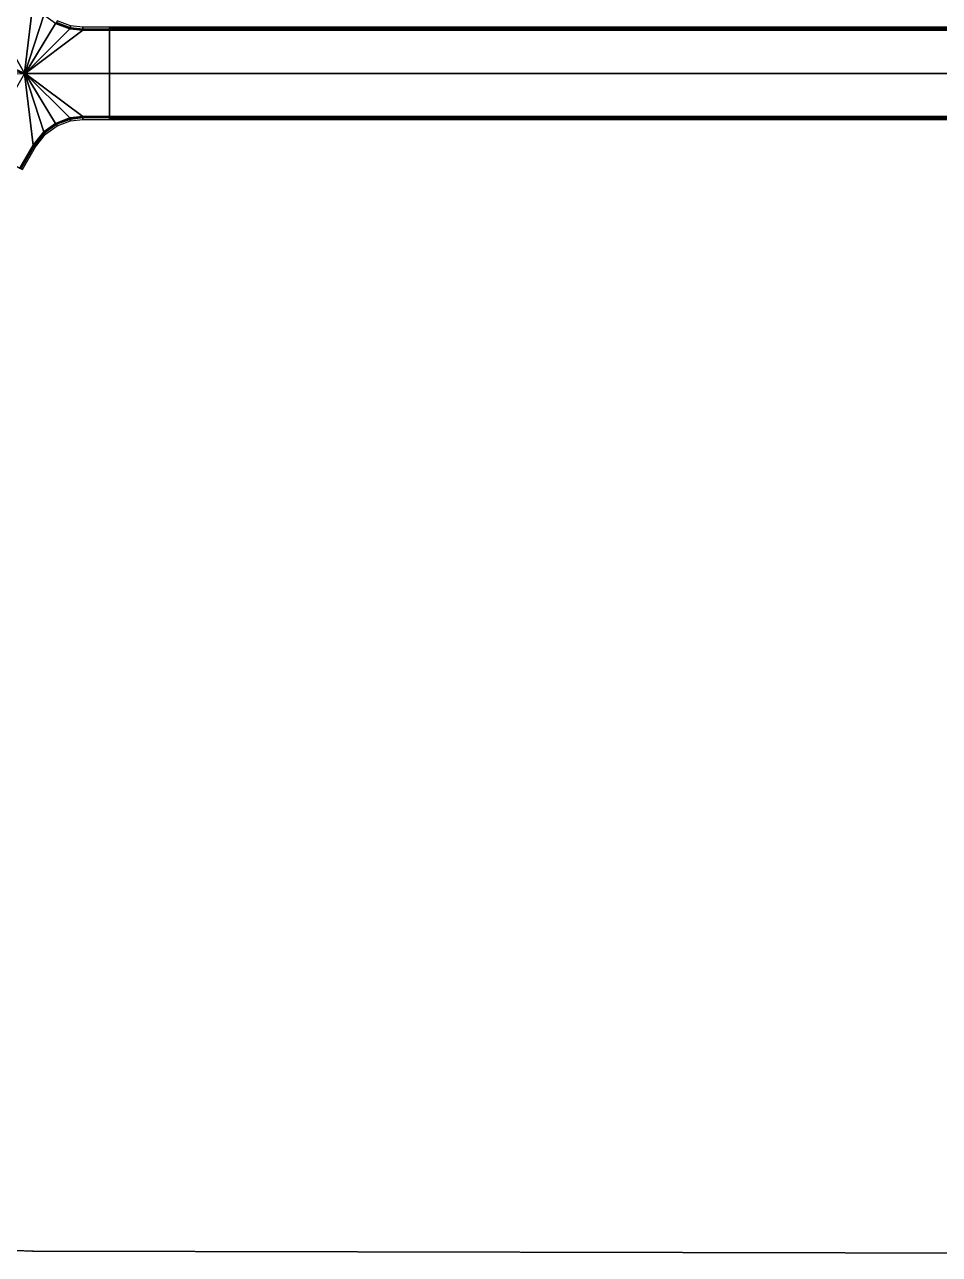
# Model space of a CAD drawing. Header units: feet. Extents: x 1888 to 2477, y 2252 to 2616.
# Drawn here: x 2154.51 to 2169.78, y 2310.67 to 2331.21 of the extents above; entities that cross this region are included whole.
import ezdxf

# ---------------------------------------------------------------- set-up
doc = ezdxf.new("R2010")
doc.units = ezdxf.units.FT
doc.layers.add('TABLE-BASE', color=6, linetype='Continuous')
doc.layers.add('TABLE-TOPVEN', color=6, linetype='Continuous')

# ---------------------------------------------------------------- blocks, each defined once
blk = doc.blocks.new('table')
at = {"layer": 'TABLE-BASE'}
for points in [[(-39.704, 13.296, 3.933), (-39.939, 13.702, 3.933), (-40.601, 13.319, 4.051), (-39.853, 12.025, 4.051)], [(-40.601, 13.319, 4.051), (-41.263, 12.937, 3.933), (-41.029, 12.531, 3.933), (-39.853, 12.025, 4.051)], [(-39.514, 13.055, 3.93), (-39.704, 13.296, 3.933), (-39.853, 12.025, 4.051), (-39.851, 12.02, 4.051)], [(-39.846, 12.02, 4.051), (-39.307, 12.907, 3.929), (-39.514, 13.055, 3.93), (-39.851, 12.02, 4.051)], [(-39.051, 12.81, 3.931), (-39.051, 12.81, 3.931), (-39.307, 12.907, 3.929), (-39.846, 12.02, 4.051)], [(-39.051, 12.81, 3.931), (-39.043, 12.822, 3.923), (-39.296, 12.917, 3.911), (-39.307, 12.907, 3.929)], [(-39.043, 12.822, 3.923), (-39.038, 12.83, 3.903), (-39.29, 12.924, 3.901), (-39.296, 12.917, 3.911)], [(-39.038, 12.83, 3.903), (-39.04, 12.863, 2.988), (-39.276, 12.952, 2.988), (-39.29, 12.924, 3.901)], [(-39.846, 12.02, 4.051), (-38.82, 12.785, 3.933), (-39.051, 12.81, 3.931), (-39.846, 12.02, 4.051)], [(-38.351, 12.02, 4.051), (-38.351, 12.785, 3.933), (-38.82, 12.785, 3.933), (-39.846, 12.02, 4.051)], [(-38.82, 12.785, 3.933), (-38.82, 12.798, 3.924), (-39.043, 12.822, 3.923), (-39.051, 12.81, 3.931)], [(-38.82, 12.798, 3.924), (-38.82, 12.806, 3.905), (-39.038, 12.83, 3.903), (-39.043, 12.822, 3.923)], [(-38.82, 12.806, 3.905), (-38.82, 12.838, 2.988), (-39.04, 12.863, 2.988), (-39.038, 12.83, 3.903)], [(-38.351, 12.806, 3.905), (-38.351, 12.838, 2.988), (-38.82, 12.838, 2.988), (-38.82, 12.806, 3.905)], [(-38.351, 12.8, 3.922), (-38.351, 12.806, 3.905), (-38.82, 12.806, 3.905), (-38.82, 12.798, 3.924)], [(-38.351, 12.785, 3.933), (-38.351, 12.8, 3.922), (-38.82, 12.798, 3.924), (-38.82, 12.785, 3.933)], [(-38.351, 12.839, 3.019), (-38.351, 12.831, 2.997), (-38.351, 11.21, 2.997), (-38.351, 11.202, 3.019)], [(-38.351, 12.808, 3.907), (-38.351, 12.839, 3.019), (-38.351, 11.202, 3.019), (-38.351, 11.233, 3.907)], [(-7.501, 12.839, 3.019), (-7.501, 12.831, 2.997), (-38.351, 12.831, 2.997), (-38.351, 12.839, 3.019)], [(-7.501, 12.808, 3.907), (-7.501, 12.839, 3.019), (-38.351, 12.839, 3.019), (-38.351, 12.808, 3.907)], [(-38.351, 11.235, 3.905), (-38.351, 11.203, 2.988), (-38.351, 12.838, 2.988), (-38.351, 12.806, 3.905)], [(-38.351, 12.831, 2.997), (-38.351, 12.809, 2.988), (-38.351, 11.232, 2.988), (-38.351, 11.21, 2.997)], [(-7.501, 12.831, 2.997), (-7.501, 12.809, 2.988), (-38.351, 12.809, 2.988), (-38.351, 12.831, 2.997)], [(-38.351, 12.802, 3.924), (-38.351, 12.808, 3.907), (-38.351, 11.233, 3.907), (-38.351, 11.239, 3.924)], [(-7.501, 12.802, 3.924), (-7.501, 12.808, 3.907), (-38.351, 12.808, 3.907), (-38.351, 12.802, 3.924)], [(-38.351, 11.241, 3.922), (-38.351, 11.235, 3.905), (-38.351, 12.806, 3.905), (-38.351, 12.8, 3.922)], [(-38.351, 12.787, 3.934), (-38.351, 12.802, 3.924), (-38.351, 11.239, 3.924), (-38.351, 11.254, 3.934)], [(-7.501, 12.787, 3.934), (-7.501, 12.802, 3.924), (-38.351, 12.802, 3.924), (-38.351, 12.787, 3.934)], [(-38.351, 11.256, 3.933), (-38.351, 11.241, 3.922), (-38.351, 12.8, 3.922), (-38.351, 12.785, 3.933)], [(-38.351, 12.02, 4.048), (-38.351, 12.787, 3.934), (-38.351, 11.254, 3.934), (-38.351, 12.02, 4.048)], [(-38.351, 12.02, 4.048), (-7.501, 12.02, 4.048), (-7.501, 12.787, 3.934), (-38.351, 12.787, 3.934)], [(-38.351, 12.02, 4.051), (-38.351, 12.038, 3.933), (-38.351, 12.785, 3.933), (-38.351, 12.671, 3.951)], [(-39.851, 12.02, 4.051), (-39.853, 12.025, 4.051), (-41.029, 12.531, 3.933), (-40.915, 12.246, 3.93)], [(-39.851, 12.02, 4.051), (-40.915, 12.246, 3.93), (-40.89, 11.993, 3.929), (-39.853, 12.016, 4.051)], [(-40.601, 10.721, 4.051), (-39.939, 10.339, 3.933), (-39.704, 10.745, 3.933), (-39.853, 12.016, 4.051)], [(-39.851, 12.02, 4.051), (-39.853, 12.016, 4.051), (-39.704, 10.745, 3.933), (-39.514, 10.986, 3.93)], [(-39.851, 12.02, 4.051), (-39.514, 10.986, 3.93), (-39.308, 11.134, 3.929), (-39.846, 12.02, 4.051)], [(-39.846, 12.02, 4.051), (-39.051, 11.23, 3.931), (-38.82, 11.256, 3.933), (-39.846, 12.02, 4.051)], [(-39.846, 12.02, 4.051), (-39.308, 11.134, 3.929), (-39.051, 11.23, 3.931)], [(-38.82, 11.256, 3.933), (-38.351, 11.256, 3.933), (-38.351, 12.02, 4.051), (-39.846, 12.02, 4.051)], [(-38.351, 12.02, 4.051), (-38.351, 11.256, 3.933), (-38.351, 12.038, 3.933), (-38.351, 12.02, 4.051)], [(-38.351, 11.254, 3.934), (-7.501, 11.254, 3.934), (-7.501, 12.02, 4.048), (-38.351, 12.02, 4.048)], [(-39.514, 10.986, 3.93), (-39.503, 10.975, 3.921), (-39.296, 11.124, 3.911), (-39.308, 11.134, 3.929)], [(-39.503, 10.975, 3.921), (-39.5, 10.968, 3.902), (-39.29, 11.117, 3.901), (-39.296, 11.124, 3.911)], [(-39.308, 11.134, 3.929), (-39.296, 11.124, 3.911), (-39.043, 11.219, 3.923), (-39.051, 11.23, 3.931)], [(-39.296, 11.124, 3.911), (-39.29, 11.117, 3.901), (-39.038, 11.211, 3.903), (-39.043, 11.219, 3.923)], [(-39.29, 11.117, 3.901), (-39.276, 11.089, 2.988), (-39.04, 11.177, 2.988), (-39.038, 11.211, 3.903)], [(-39.051, 11.23, 3.931), (-39.043, 11.219, 3.923), (-38.82, 11.243, 3.924), (-38.82, 11.256, 3.933)], [(-39.043, 11.219, 3.923), (-39.038, 11.211, 3.903), (-38.821, 11.235, 3.905), (-38.82, 11.243, 3.924)], [(-39.038, 11.211, 3.903), (-39.04, 11.177, 2.988), (-38.821, 11.203, 2.988), (-38.821, 11.235, 3.905)], [(-38.82, 11.256, 3.933), (-38.82, 11.241, 3.922), (-38.351, 11.241, 3.922), (-38.351, 11.256, 3.933)], [(-38.82, 11.241, 3.922), (-38.82, 11.235, 3.905), (-38.351, 11.235, 3.905), (-38.351, 11.241, 3.922)], [(-38.82, 11.235, 3.905), (-38.82, 11.203, 2.988), (-38.351, 11.203, 2.988), (-38.351, 11.235, 3.905)], [(-38.351, 11.254, 3.934), (-38.351, 11.239, 3.924), (-7.501, 11.239, 3.924), (-7.501, 11.254, 3.934)], [(-38.351, 11.239, 3.924), (-38.351, 11.233, 3.907), (-7.501, 11.233, 3.907), (-7.501, 11.239, 3.924)], [(-38.351, 11.233, 3.907), (-38.351, 11.202, 3.019), (-7.501, 11.202, 3.019), (-7.501, 11.233, 3.907)], [(-38.351, 11.21, 2.997), (-38.351, 11.232, 2.988), (-7.501, 11.232, 2.988), (-7.501, 11.21, 2.997)], [(-38.351, 11.202, 3.019), (-38.351, 11.21, 2.997), (-7.501, 11.21, 2.997), (-7.501, 11.202, 3.019)], [(-39.704, 10.745, 3.933), (-39.691, 10.738, 3.922), (-39.503, 10.975, 3.921), (-39.514, 10.986, 3.93)], [(-39.691, 10.738, 3.922), (-39.686, 10.735, 3.905), (-39.5, 10.968, 3.902), (-39.503, 10.975, 3.921)], [(-39.686, 10.735, 3.905), (-39.658, 10.719, 2.988), (-39.483, 10.941, 2.988), (-39.5, 10.968, 3.902)], [(-39.5, 10.968, 3.902), (-39.483, 10.941, 2.988), (-39.276, 11.089, 2.988), (-39.29, 11.117, 3.901)], [(-39.939, 10.339, 3.933), (-39.927, 10.333, 3.922), (-39.693, 10.739, 3.924), (-39.704, 10.745, 3.933)], [(-39.927, 10.333, 3.922), (-39.921, 10.329, 3.905), (-39.686, 10.735, 3.905), (-39.693, 10.739, 3.924)], [(-39.921, 10.329, 3.905), (-39.893, 10.313, 2.988), (-39.658, 10.719, 2.988), (-39.686, 10.735, 3.905)]]:
    blk.add_3dface(points, dxfattribs=at)
at = {"layer": 'TABLE-TOPVEN', "invisible_edges": 15}
for points in [[(-10.926, -8.92, 28.5), (-10.926, 32.96, 28.5), (-39.709, 32.901, 28.5), (-39.712, -8.86, 28.5)], [(-39.709, 32.901, 27.324), (-10.926, 32.96, 27.324), (-10.926, -8.92, 27.324), (-39.702, -8.86, 27.324)], [(-39.712, -8.86, 28.5), (-39.709, 32.901, 28.5), (-44.489, 32.722, 28.5), (-44.494, -8.68, 28.5)], [(-44.489, 32.722, 27.324), (-39.709, 32.901, 27.324), (-39.702, -8.86, 27.324), (-44.466, -8.682, 27.324)]]:
    blk.add_3dface(points, dxfattribs=at)
at = {"layer": 'TABLE-TOPVEN'}
for points in [[(-44.494, -8.68, 28.5), (-44.489, -8.681, 27.324), (-39.702, -8.86, 27.324), (-39.712, -8.86, 28.5)], [(-39.712, -8.86, 28.5), (-39.702, -8.86, 27.324), (-10.926, -8.92, 27.324), (-10.926, -8.92, 28.5)]]:
    blk.add_3dface(points, dxfattribs=at)

msp = doc.modelspace()

# ---------------------------------------------------------------- block references
at = {"xscale": 0.9419495636793325, "yscale": 0.9419495636793325, "zscale": 0.9419495636793325}
msp.add_blockref('table', (2192.054, 2319.075, -0.761), dxfattribs=at)

doc.saveas('drawing.dxf')
